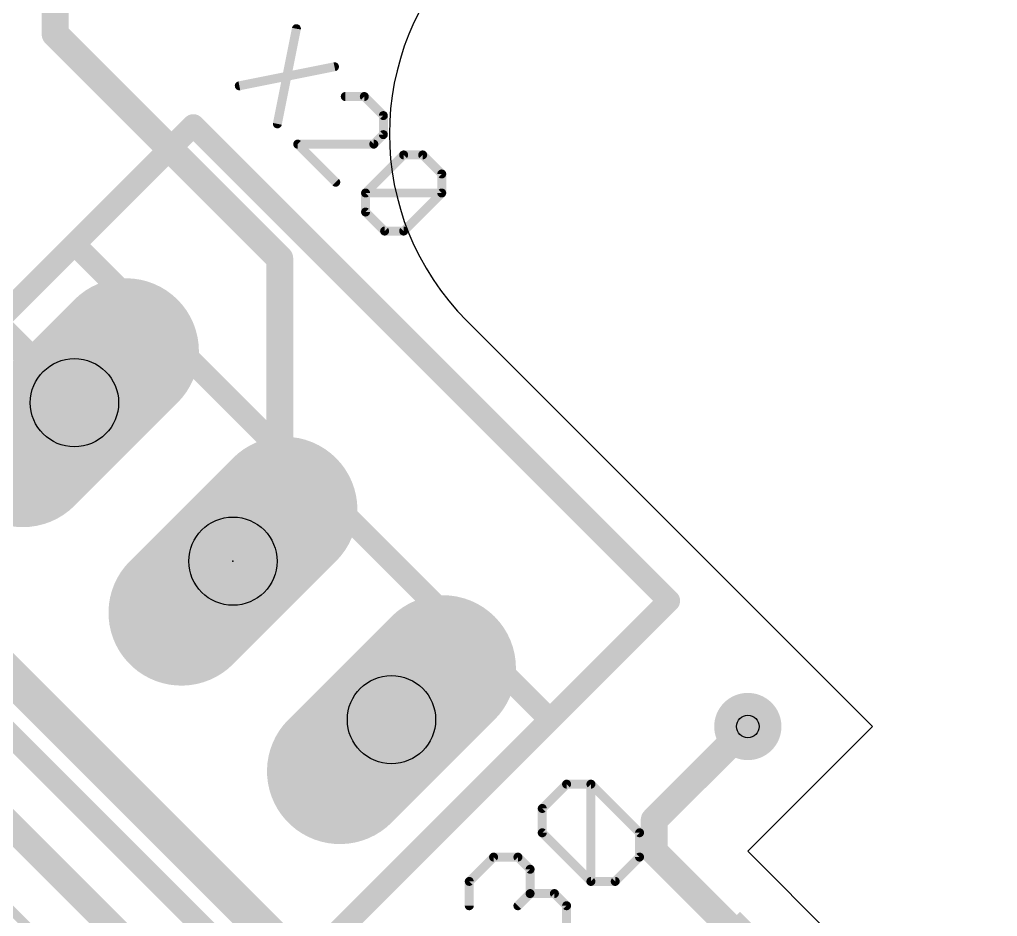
# Model space of a CAD drawing. Extents: x -76 to 580, y -41 to 95.
# Drawn here: x 378.89 to 389.97, y 5.27 to 15.44 of the extents above; entities that cross this region are included whole.
import ezdxf

# ---------------------------------------------------------------- set-up
doc = ezdxf.new("R2010")
doc.units = 0
for name, color, linetype in [('1', 22, 'CONTINUOUS'), ('16', 175, 'CONTINUOUS'), ('17', 82, 'CONTINUOUS'), ('18', 82, 'CONTINUOUS'), ('20', 7, 'CONTINUOUS'), ('21', 32, 'CONTINUOUS'), ('23', 7, 'CONTINUOUS'), ('25', 253, 'CONTINUOUS'), ('27', 253, 'CONTINUOUS'), ('29', 253, 'CONTINUOUS'), ('30', 253, 'CONTINUOUS'), ('44', 253, 'CONTINUOUS')]:
    doc.layers.add(name, color=color, linetype=linetype)

# ---------------------------------------------------------------- blocks, each defined once
blk = doc.blocks.new('RECT')
blk.add_solid([(-0.5, -0.5), (0.5, -0.5), (-0.5, 0.5), (0.5, 0.5)])
blk = doc.blocks.new('LONGP100')
at = {"const_width": 1}
blk.add_lwpolyline([(-0.5, 0), (0.5, 0)], dxfattribs=at)
at = {"const_width": 0.5}
for points in [[(-0.5, 0.25, 1), (-0.5, -0.25)], [(0.5, -0.25, 1), (0.5, 0.25)]]:
    blk.add_lwpolyline(points, format="xyb", dxfattribs=at)
blk = doc.blocks.new('ROUNDV')
at = {"const_width": 0.5}
blk.add_lwpolyline([(0, -0.25, 1), (0, 0.25, 1), (0, -0.25)], format="xyb", dxfattribs=at)

msp = doc.modelspace()

# ---------------------------------------------------------------- linework, layer by layer
at = {"layer": '1'}
for points, const_width in [([(379.2921, 15.2735), (379.2921, 18.6676)], 0.3048), ([(381.8377, 12.7279), (379.2921, 15.2735)], 0.3048), ([(379.5113, 11.0945), (376.7465, 13.8593)], 0.3048), ([(381.8377, 9.8995), (381.8377, 12.7279)], 0.3048), ([(382.5448, 4.2426), (376.6758, 10.1116)], 0.4064), ([(381.272, 9.3338), (381.8377, 9.8995)], 0.3048), ([(381.272, 9.3338), (381.3073, 9.2985)], 0.3048), ([(386.0803, 6.364), (387.141, 7.4246)], 0.3048), ([(386.0803, 6.0104), (386.0803, 6.364)], 0.3048), ([(388.0248, 4.0659), (386.0803, 6.0104)], 0.3048)]:
    msp.add_lwpolyline(points, dxfattribs=dict(at, const_width=const_width))
at = {"layer": '1', "const_width": 0.1524}
for points in [[(379.346, 15.3274, 1), (379.2382, 15.2196)], [(379.2159, 15.2735, 1), (379.3683, 15.2735)], [(381.9139, 12.7279, 1), (381.7615, 12.7279)], [(381.7838, 12.674, 1), (381.8915, 12.7818)], [(379.4574, 11.0406, 1), (379.5652, 11.1484)], [(381.7615, 9.8995, 1), (381.9139, 9.8995)], [(381.8915, 9.8456, 1), (381.7838, 9.9534)], [(381.3259, 9.3877, 1), (381.2181, 9.2799)], [(381.2181, 9.3877, 1), (381.3259, 9.2799)], [(381.2534, 9.2446, 1), (381.3612, 9.3523)], [(387.1948, 7.3707, 1), (387.0871, 7.4785)], [(386.1565, 6.364, 1), (386.0041, 6.364)], [(386.0264, 6.4178, 1), (386.1342, 6.3101)], [(386.1342, 6.0643, 1), (386.0264, 5.9565)], [(386.0041, 6.0104, 1), (386.1565, 6.0104)]]:
    msp.add_lwpolyline(points, format="xyb", dxfattribs=at)
at = {"layer": '16', "const_width": 0.3048}
msp.add_lwpolyline([(377.6657, 7.4246), (380.9891, 4.1012)], dxfattribs=at)
at = {"layer": '20'}
for p, q in [((383.959, 12.0208), (388.5552, 7.4246)), ((388.5552, 7.4246), (387.141, 6.0104)), ((387.141, 6.0104), (389.9694, 3.182))]:
    msp.add_line(p, q, dxfattribs=at)
msp.add_arc((386.0803, 14.1421), 3, 135, 225, dxfattribs=at)
at = {"layer": '21'}
for points, const_width in [([(379.5113, 12.8906), (380.8583, 14.2376)], 0.254), ([(380.8583, 14.2376), (386.2465, 8.8494)], 0.254), ([(376.3682, 9.7475), (379.5113, 12.8906)], 0.254), ([(379.5113, 12.8906), (384.8994, 7.5024)], 0.254), ([(381.7563, 4.3593), (376.3682, 9.7475)], 0.254), ([(386.2465, 8.8494), (384.8994, 7.5024)], 0.254), ([(384.8994, 7.5024), (381.7563, 4.3593)], 0.254), ([(384.8118, 6.4958), (385.0874, 6.7715)], 0.1016), ([(385.0874, 6.7715), (385.3631, 6.7715)], 0.1016), ([(385.3631, 6.7715), (385.9143, 6.2202)], 0.1016), ([(385.3631, 5.6689), (385.3631, 6.7715)], 0.1016), ([(384.8118, 6.2202), (384.8118, 6.4958)], 0.1016), ([(385.3631, 5.6689), (384.8118, 6.2202)], 0.1016), ([(385.9143, 6.2202), (385.9143, 5.9446)], 0.1016), ([(383.9849, 5.6689), (384.2606, 5.9446)], 0.1016), ([(384.2606, 5.9446), (384.5362, 5.9446)], 0.1016), ([(384.5362, 5.9446), (384.674, 5.8068)], 0.1016), ([(385.9143, 5.9446), (385.6387, 5.6689)], 0.1016), ([(384.674, 5.8068), (384.674, 5.5311)], 0.1016), ([(383.9849, 5.3933), (383.9849, 5.6689)], 0.1016), ([(385.6387, 5.6689), (385.3631, 5.6689)], 0.1016), ([(384.674, 5.5311), (384.5362, 5.3933)], 0.1016), ([(384.674, 5.5311), (384.9496, 5.5311)], 0.1016), ([(384.9496, 5.5311), (385.0874, 5.3933)], 0.1016), ([(385.0874, 5.3933), (385.0874, 5.1177)], 0.1016)]:
    msp.add_lwpolyline(points, dxfattribs=dict(at, const_width=const_width))
for points, const_width in [([(380.9032, 14.2825, 1), (380.8134, 14.1927)], 0.127), ([(380.9032, 14.1927, 1), (380.8134, 14.2825)], 0.127), ([(379.5562, 12.9355, 1), (379.4664, 12.8457)], 0.127), ([(379.4664, 12.9355, 1), (379.5562, 12.8457)], 0.127), ([(379.5562, 12.8457, 1), (379.4664, 12.9355)], 0.127), ([(386.2914, 8.8045, 1), (386.2016, 8.8943)], 0.127), ([(386.2016, 8.8045, 1), (386.2914, 8.8943)], 0.127), ([(384.8545, 7.5473, 1), (384.9443, 7.4575)], 0.127), ([(384.9443, 7.4575, 1), (384.8545, 7.5473)], 0.127), ([(384.8545, 7.4575, 1), (384.9443, 7.5473)], 0.127), ([(385.0874, 6.7969, 1), (385.0874, 6.7461)], 0.0508), ([(385.1054, 6.7535, 1), (385.0695, 6.7894)], 0.0508), ([(385.3885, 6.7715, 1), (385.3377, 6.7715)], 0.0508), ([(385.381, 6.7894, 1), (385.3451, 6.7535)], 0.0508), ([(385.3631, 6.7461, 1), (385.3631, 6.7969)], 0.0508), ([(384.8372, 6.4958, 1), (384.7864, 6.4958)], 0.0508), ([(384.7939, 6.5138, 1), (384.8298, 6.4779)], 0.0508), ([(384.8298, 6.2382, 1), (384.7939, 6.2022)], 0.0508), ([(384.7864, 6.2202, 1), (384.8372, 6.2202)], 0.0508), ([(385.9397, 6.2202, 1), (385.8889, 6.2202)], 0.0508), ([(385.8964, 6.2022, 1), (385.9323, 6.2382)], 0.0508), ([(384.2606, 5.97, 1), (384.2606, 5.9192)], 0.0508), ([(384.2785, 5.9266, 1), (384.2426, 5.9625)], 0.0508), ([(384.5541, 5.9625, 1), (384.5182, 5.9266)], 0.0508), ([(384.5362, 5.9192, 1), (384.5362, 5.97)], 0.0508), ([(385.9323, 5.9266, 1), (385.8964, 5.9625)], 0.0508), ([(385.8889, 5.9446, 1), (385.9397, 5.9446)], 0.0508), ([(384.6994, 5.8068, 1), (384.6486, 5.8068)], 0.0508), ([(384.656, 5.7888, 1), (384.692, 5.8247)], 0.0508), ([(384.0103, 5.6689, 1), (383.9595, 5.6689)], 0.0508), ([(383.967, 5.6869, 1), (384.0029, 5.651)], 0.0508), ([(385.3631, 5.6943, 1), (385.3631, 5.6435)], 0.0508), ([(385.3377, 5.6689, 1), (385.3885, 5.6689)], 0.0508), ([(385.3451, 5.651, 1), (385.381, 5.6869)], 0.0508), ([(385.6207, 5.6869, 1), (385.6567, 5.651)], 0.0508), ([(385.6387, 5.6435, 1), (385.6387, 5.6943)], 0.0508), ([(384.674, 5.5565, 1), (384.674, 5.5057)], 0.0508), ([(384.6486, 5.5311, 1), (384.6994, 5.5311)], 0.0508), ([(384.692, 5.5132, 1), (384.656, 5.5491)], 0.0508), ([(384.9676, 5.5491, 1), (384.9317, 5.5132)], 0.0508), ([(384.9496, 5.5057, 1), (384.9496, 5.5565)], 0.0508), ([(384.5182, 5.4113, 1), (384.5541, 5.3753)], 0.0508), ([(385.1128, 5.3933, 1), (385.062, 5.3933)], 0.0508), ([(385.0695, 5.3753, 1), (385.1054, 5.4113)], 0.0508), ([(383.9595, 5.3933, 1), (384.0103, 5.3933)], 0.0508)]:
    msp.add_lwpolyline(points, format="xyb", dxfattribs=dict(at, const_width=const_width))
at = {"layer": '23'}
msp.add_point((381.3073, 9.2985), dxfattribs=at)
at = {"layer": '25', "const_width": 0.1016}
for points in [[(382.0263, 15.3337), (381.8106, 14.2552)], [(382.4577, 14.9023), (381.3792, 14.6866)], [(382.7957, 14.5644), (382.58, 14.5644)], [(383.0114, 14.3487), (382.7957, 14.5644)], [(383.0114, 14.1329), (383.0114, 14.3487)], [(382.9035, 14.0251), (383.0114, 14.1329)], [(382.4721, 13.5937), (382.0407, 14.0251)], [(382.0407, 14.0251), (382.9035, 14.0251)], [(382.81, 13.4714), (383.2415, 13.9029)], [(383.2415, 13.9029), (383.4572, 13.9029)], [(383.4572, 13.9029), (383.6729, 13.6871)], [(383.6729, 13.6871), (383.6729, 13.4714)], [(382.81, 13.2557), (382.81, 13.4714)], [(382.81, 13.4714), (383.6729, 13.4714)], [(383.6729, 13.4714), (383.2415, 13.04)], [(383.0258, 13.04), (382.81, 13.2557)], [(383.2415, 13.04), (383.0258, 13.04)]]:
    msp.add_lwpolyline(points, dxfattribs=at)
at = {"layer": '25', "const_width": 0.0508}
for points in [[(382.0512, 15.3288, 1), (382.0014, 15.3387)], [(382.4627, 14.8774, 1), (382.4527, 14.9272)], [(381.3742, 14.7115, 1), (381.3842, 14.6617)], [(382.58, 14.5898, 1), (382.58, 14.539)], [(382.8136, 14.5823, 1), (382.7777, 14.5464)], [(382.7957, 14.539, 1), (382.7957, 14.5898)], [(383.0368, 14.3487, 1), (382.986, 14.3487)], [(382.9934, 14.3307, 1), (383.0293, 14.3666)], [(381.7857, 14.2602, 1), (381.8355, 14.2502)], [(383.0293, 14.115, 1), (382.9934, 14.1509)], [(382.0586, 14.0431, 1), (382.0227, 14.0071)], [(382.0407, 14.0505, 1), (382.0407, 13.9997)], [(382.9035, 13.9997, 1), (382.9035, 14.0505)], [(382.986, 14.1329, 1), (383.0368, 14.1329)], [(382.8856, 14.0431, 1), (382.9215, 14.0071)], [(383.2415, 13.9283, 1), (383.2415, 13.8775)], [(383.2594, 13.8849, 1), (383.2235, 13.9208)], [(383.4751, 13.9208, 1), (383.4392, 13.8849)], [(383.4572, 13.8775, 1), (383.4572, 13.9283)], [(382.4541, 13.5757, 1), (382.4901, 13.6116)], [(383.6983, 13.6871, 1), (383.6475, 13.6871)], [(383.6549, 13.6692, 1), (383.6908, 13.7051)], [(382.8354, 13.4714, 1), (382.7846, 13.4714)], [(382.81, 13.4968, 1), (382.81, 13.446)], [(383.6908, 13.4535, 1), (383.6549, 13.4894)], [(383.6729, 13.446, 1), (383.6729, 13.4968)], [(382.7921, 13.4894, 1), (382.828, 13.4535)], [(383.6475, 13.4714, 1), (383.6983, 13.4714)], [(382.828, 13.2737, 1), (382.7921, 13.2378)], [(382.7846, 13.2557, 1), (382.8354, 13.2557)], [(383.0258, 13.0654, 1), (383.0258, 13.0146)], [(383.0078, 13.0221, 1), (383.0437, 13.058)], [(383.2235, 13.058, 1), (383.2594, 13.0221)], [(383.2415, 13.0146, 1), (383.2415, 13.0654)]]:
    msp.add_lwpolyline(points, format="xyb", dxfattribs=at)
at = {"layer": '27', "const_width": 0.1016}
msp.add_lwpolyline([(378.7241, 5.4164), (379.1555, 4.985)], dxfattribs=at)
at = {"layer": '44'}
for centre, radius in [((379.5113, 11.0945), 0.5), ((381.3073, 9.2985), 0.5), ((383.1034, 7.5024), 0.5), ((387.141, 7.4246), 0.127)]:
    msp.add_circle(centre, radius, dxfattribs=at)

# ---------------------------------------------------------------- block references
at = {"layer": '17', "xscale": 1.5, "yscale": 1.5, "rotation": 45}
for p in [(379.5113, 11.0945), (379.5113, 11.0945), (381.3073, 9.2985), (381.3073, 9.2985), (383.1034, 7.5024), (383.1034, 7.5024)]:
    msp.add_blockref('LONGP100', p, dxfattribs=at)
at = {"layer": '18', "xscale": 0.6096, "yscale": 0.6096}
msp.add_blockref('ROUNDV', (387.141, 7.4246), dxfattribs=at)
msp.add_blockref('ROUNDV', (387.141, 7.4246), dxfattribs=at)
at = {"layer": '29', "rotation": 45}
for name, p, xscale, yscale in [('LONGP100', (379.5113, 11.0945), 1.6524, 1.6524), ('LONGP100', (381.3073, 9.2985), 1.6524, 1.6524), ('LONGP100', (383.1034, 7.5024), 1.6524, 1.6524), ('RECT', (388.0248, 4.0659), 0.4024, 3.1524)]:
    msp.add_blockref(name, p, dxfattribs=dict(at, xscale=xscale, yscale=yscale))
at = {"layer": '29', "xscale": 0.762, "yscale": 0.762}
msp.add_blockref('ROUNDV', (387.141, 7.4246), dxfattribs=at)
at = {"layer": '30', "xscale": 1.6524, "yscale": 1.6524, "rotation": 45}
for p in [(379.5113, 11.0945), (381.3073, 9.2985), (383.1034, 7.5024)]:
    msp.add_blockref('LONGP100', p, dxfattribs=at)
at = {"layer": '30', "xscale": 0.762, "yscale": 0.762}
msp.add_blockref('ROUNDV', (387.141, 7.4246), dxfattribs=at)

doc.saveas('drawing.dxf')
